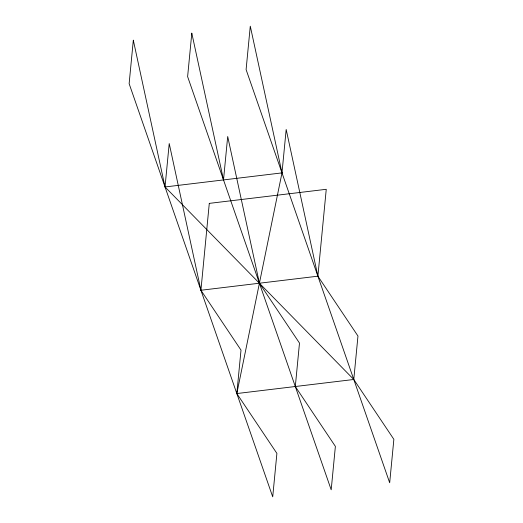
<?xml version="1.0" encoding="UTF-8"?>
<svg xmlns="http://www.w3.org/2000/svg" width="523" height="523" viewBox="0 0 523 523"><rect width="100%" height="100%" fill="white"/><g stroke="black" fill="none" stroke-linecap="round" stroke-linejoin="round"><path stroke-width="0.78" d="M133.319 40.225L129.135 83.667L272.718 496.85L276.902 453.408L236.821 393.551L241.005 350.116L200.924 290.258L169.217 143.518L165.033 186.959L353.783 379.482L393.865 439.333L389.681 482.775L246.098 69.592L250.282 26.15L281.995 172.884L236.821 393.551L353.783 379.482L357.967 336.041L317.892 276.183L286.179 129.449L281.995 172.884L165.033 186.959L133.319 40.225M191.804 33.184L187.62 76.626L331.196 489.816L335.38 446.374L295.305 386.517L299.489 343.075L259.408 283.218L227.695 136.483L223.511 179.925L191.804 33.184M209.292 203.375L200.924 290.258L317.892 276.183L326.254 189.3L209.292 203.375"/></g></svg>
